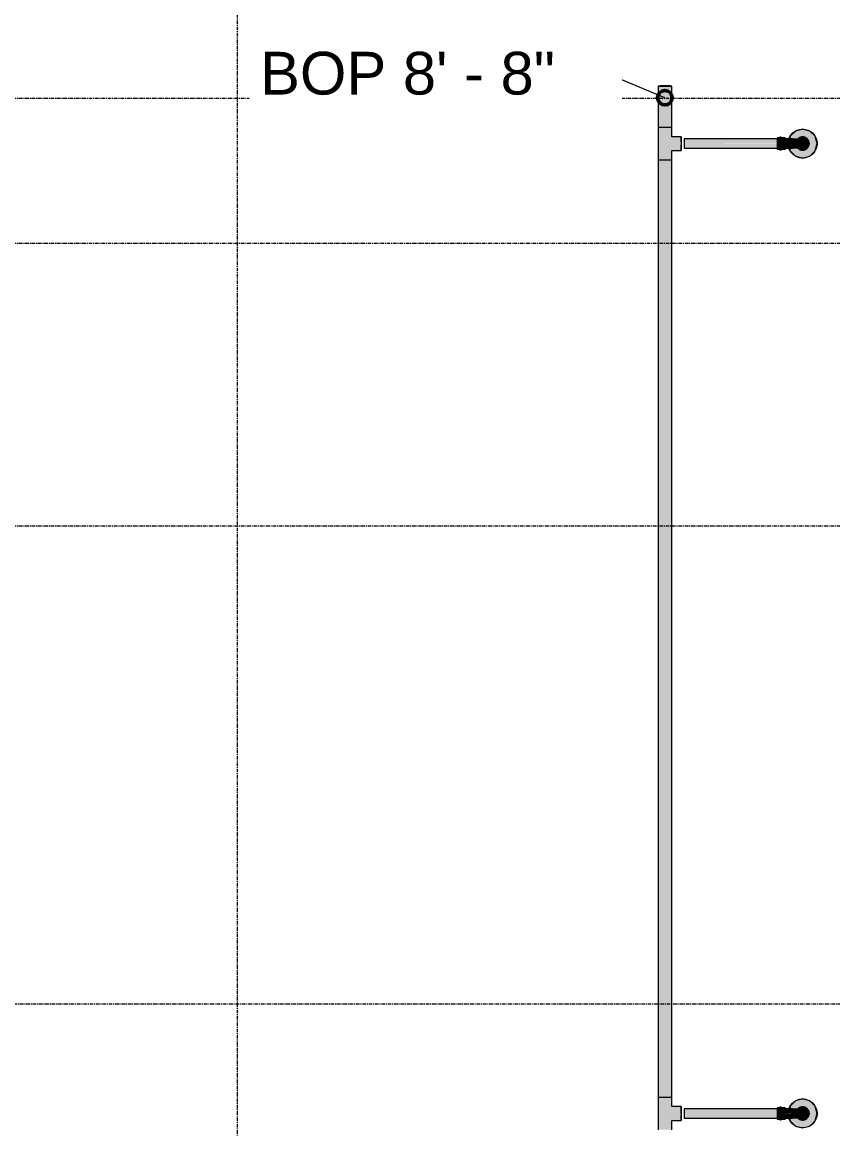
# Model space of a CAD drawing. Header units: inches. Extents: x -3679 to 241, y -496 to 1784.
# Drawn here: x -503.7 to -391.8, y 255.8 to 408.5 of the extents above; entities that cross this region are included whole.
import ezdxf

# ---------------------------------------------------------------- set-up
doc = ezdxf.new("R2010")
doc.units = ezdxf.units.IN
doc.header["$MEASUREMENT"] = 0
doc.linetypes.add('Grid Line', pattern=[0.875, 0.5, -0.125, 0.125, -0.125])
for name, color, linetype, lineweight in [('A-ANNO-NOTE', 250, 'Continuous', 9), ('G-ANNO-DIMS', 251, 'Continuous', 9), ('P-PIPE', 1, 'Continuous', 9), ('P-PIPE-CNTR', 1, 'Continuous', 9), ('S-GRID', 8, 'Continuous', 9)]:
    doc.layers.add(name, color=color, linetype=linetype, lineweight=lineweight)
doc.styles.add('Arial_1', font='arial.ttf', dxfattribs={"height": 5.901198})

# ---------------------------------------------------------------- blocks, each defined once
blk = doc.blocks.new('Victaulic-VicPress316-Elbow 90-45deg Style P568_P571 - Standard-1202406-LOWER PARKING')
at = {"layer": 'P-PIPE'}
for points in [[(-399.52, 257.92), (-399.18, 257.92), (-399.18, 258.68), (-399.52, 258.68), (-399.52, 258.05)], [(-399.18, 257.92), (-398.89, 257.92), (-398.89, 258.68), (-398.94, 258.78), (-399.04, 258.83), (-399.14, 258.77), (-399.18, 258.68), (-399.18, 258.05)], [(-398.89, 257.92), (-398.44, 257.92), (-398.44, 258.68), (-398.89, 258.67), (-398.89, 258.02)], [(-398.22, 257.92), (-398.22, 257.93), (-398.25, 258.09), (-398.24, 258.27), (-398.24, 258.35), (-398.22, 258.39), (-398.25, 258.51), (-398.25, 258.56), (-398.22, 258.58), (-398.3, 258.64), (-398.38, 258.67), (-398.44, 258.67), (-398.44, 257.92), (-398.32, 257.92)], [(-398.22, 257.92), (-397.39, 257.92), (-397.39, 258.57), (-398.24, 258.56), (-398.26, 258.55), (-398.24, 258.43), (-398.23, 258.38), (-398.24, 258.35), (-398.24, 258.15), (-398.25, 258.08), (-398.22, 257.93)], [(-397.39, 257.92), (-396.84, 257.93), (-396.84, 258.27), (-396.67, 258.54), (-396.64, 258.57), (-397.39, 258.56), (-397.39, 258.03)], [(-396.77, 257.92), (-396.54, 258.46), (-396, 258.68), (-395.46, 258.46), (-395.23, 257.92), (-395.23, 257.92), (-395.16, 257.92), (-395.15, 258.25), (-395.33, 258.54), (-395.54, 258.7), (-395.67, 258.77), (-395.84, 258.81), (-396.02, 258.83), (-396.18, 258.78), (-396.33, 258.77), (-396.54, 258.65), (-396.67, 258.54), (-396.85, 258.25), (-396.84, 257.92)], [(-396.77, 257.92), (-396.66, 257.92), (-396.66, 257.92), (-396.64, 258.09), (-396.59, 258.21), (-396.47, 258.38), (-396.33, 258.49), (-396.17, 258.55), (-396, 258.57), (-395.83, 258.55), (-395.67, 258.49), (-395.54, 258.38), (-395.43, 258.25), (-395.37, 258.09), (-395.34, 257.92), (-395.23, 257.92), (-395.46, 258.46), (-396, 258.68), (-396.54, 258.46), (-396.75, 257.95)], [(-399.52, 257.15), (-399.18, 257.16), (-399.18, 257.92), (-399.52, 257.92), (-399.52, 257.16)], [(-399.04, 257.01), (-398.94, 257.07), (-398.89, 257.15), (-398.89, 257.92), (-399.18, 257.92), (-399.18, 257.15), (-399.13, 257.05)], [(-398.89, 257.15), (-398.44, 257.16), (-398.44, 257.92), (-398.89, 257.92), (-398.89, 257.19)], [(-398.44, 257.15), (-398.36, 257.16), (-398.22, 257.26), (-398.25, 257.3), (-398.24, 257.39), (-398.23, 257.46), (-398.24, 257.49), (-398.24, 257.69), (-398.24, 257.8), (-398.22, 257.92), (-398.44, 257.92), (-398.44, 257.16)], [(-398.22, 257.26), (-397.39, 257.27), (-397.39, 257.92), (-398.22, 257.9), (-398.25, 257.74), (-398.24, 257.56), (-398.24, 257.49), (-398.22, 257.45), (-398.25, 257.34), (-398.24, 257.27), (-398.22, 257.26)], [(-397.39, 257.26), (-396.64, 257.27), (-396.7, 257.34), (-396.85, 257.59), (-396.9, 257.77), (-396.91, 257.92), (-397.39, 257.92), (-397.39, 257.27)], [(-395.98, 257.01), (-395.82, 257.06), (-395.67, 257.07), (-395.46, 257.19), (-395.33, 257.3), (-395.15, 257.59), (-395.1, 257.75), (-395.09, 257.92), (-395.23, 257.92), (-395.46, 257.38), (-396, 257.15), (-396.54, 257.38), (-396.77, 257.92), (-396.91, 257.92), (-396.9, 257.75), (-396.84, 257.57), (-396.67, 257.3), (-396.47, 257.14), (-396.33, 257.07), (-396.16, 257.02)]]:
    blk.add_hatch(color=256, dxfattribs=at).paths.add_polyline_path(points, flags=0)
h = blk.add_hatch(color=256, dxfattribs=at)
h.paths.add_polyline_path([(-396, 257.15), (-395.46, 257.38), (-395.34, 257.65), (-395.34, 257.92), (-395.37, 257.75), (-395.43, 257.59), (-395.54, 257.45), (-395.67, 257.35), (-395.83, 257.28), (-396, 257.26), (-396.17, 257.28), (-396.33, 257.35), (-396.47, 257.45), (-396.57, 257.59), (-396.64, 257.75), (-396.66, 257.92), (-396.77, 257.92), (-396.54, 257.38), (-396.16, 257.22)], flags=0)
h.paths.add_polyline_path([(-395.34, 257.65), (-395.23, 257.92), (-395.34, 257.92)], flags=0)
for p, q in [((-399.18, 258.68), (-399.52, 258.68)), ((-398.44, 258.68), (-398.89, 258.68)), ((-397.39, 258.57), (-398.29, 258.57)), ((-399.52, 257.15), (-399.18, 257.15)), ((-398.89, 257.15), (-398.44, 257.15)), ((-398.28, 257.26), (-397.39, 257.26)), ((-396, 257.26), (-396, 257.26)), ((-395.97, 257.26), (-395.99, 257.26))]:
    blk.add_line(p, q, dxfattribs=at)
at = {"layer": 'P-PIPE', "flags": 128}
for points in [[(-399.18, 258.68), (-399.18, 258.69), (-399.18, 258.7), (-399.18, 258.7), (-399.18, 258.71), (-399.18, 258.71), (-399.18, 258.72), (-399.18, 258.72), (-399.17, 258.73), (-399.17, 258.74), (-399.17, 258.74), (-399.17, 258.75), (-399.17, 258.75), (-399.16, 258.76), (-399.16, 258.76), (-399.16, 258.77), (-399.15, 258.77), (-399.15, 258.78), (-399.15, 258.78), (-399.14, 258.78), (-399.14, 258.79), (-399.13, 258.79), (-399.13, 258.8), (-399.12, 258.8), (-399.12, 258.8), (-399.11, 258.81), (-399.11, 258.81), (-399.1, 258.81), (-399.1, 258.81), (-399.09, 258.82), (-399.09, 258.82), (-399.08, 258.82), (-399.08, 258.82), (-399.07, 258.82), (-399.07, 258.83), (-399.06, 258.83), (-399.06, 258.83), (-399.05, 258.83), (-399.04, 258.83), (-399.04, 258.83), (-399.03, 258.83), (-399.03, 258.83), (-399.02, 258.83), (-399.01, 258.83), (-399.01, 258.83), (-399, 258.83), (-399, 258.82), (-398.99, 258.82), (-398.99, 258.82), (-398.98, 258.82), (-398.98, 258.82), (-398.97, 258.81), (-398.97, 258.81), (-398.96, 258.81), (-398.96, 258.8), (-398.95, 258.8), (-398.95, 258.8), (-398.94, 258.79), (-398.94, 258.79), (-398.93, 258.79), (-398.93, 258.78), (-398.93, 258.78), (-398.92, 258.77), (-398.92, 258.77), (-398.91, 258.76), (-398.91, 258.76), (-398.91, 258.75), (-398.91, 258.75), (-398.9, 258.74), (-398.9, 258.74), (-398.9, 258.73), (-398.9, 258.73), (-398.9, 258.72), (-398.89, 258.72), (-398.89, 258.71), (-398.89, 258.7), (-398.89, 258.7), (-398.89, 258.69), (-398.89, 258.69), (-398.89, 258.68)], [(-399.18, 258.64), (-399.18, 258.65), (-399.18, 258.66), (-399.18, 258.67), (-399.18, 258.67), (-399.18, 258.68), (-399.18, 258.68), (-399.18, 258.68), (-399.18, 258.68), (-399.18, 258.68)], [(-399.18, 258.68), (-399.18, 258.68), (-399.18, 258.68), (-399.18, 258.68), (-399.18, 258.67), (-399.18, 258.67), (-399.18, 258.66), (-399.18, 258.65), (-399.18, 258.64), (-399.18, 258.63), (-399.18, 258.62), (-399.18, 258.61), (-399.18, 258.6), (-399.18, 258.58), (-399.18, 258.57), (-399.18, 258.55), (-399.18, 258.53), (-399.18, 258.51), (-399.18, 258.49), (-399.18, 258.47), (-399.18, 258.45), (-399.18, 258.43), (-399.18, 258.41), (-399.18, 258.38), (-399.18, 258.36), (-399.18, 258.33), (-399.18, 258.31), (-399.18, 258.28), (-399.18, 258.25), (-399.18, 258.22), (-399.18, 258.2), (-399.18, 258.17), (-399.18, 258.14), (-399.18, 258.11), (-399.18, 258.08), (-399.18, 258.05), (-399.18, 258.02), (-399.18, 257.99), (-399.18, 257.96), (-399.18, 257.93), (-399.18, 257.92)], [(-398.89, 257.92), (-398.89, 257.95), (-398.89, 257.98), (-398.89, 258.01), (-398.89, 258.04), (-398.89, 258.07), (-398.89, 258.1), (-398.89, 258.13), (-398.89, 258.16), (-398.89, 258.19), (-398.89, 258.22), (-398.89, 258.24), (-398.89, 258.27), (-398.89, 258.3), (-398.89, 258.32), (-398.89, 258.35), (-398.89, 258.38), (-398.89, 258.4), (-398.89, 258.42), (-398.89, 258.45), (-398.89, 258.47), (-398.89, 258.49), (-398.89, 258.51), (-398.89, 258.53), (-398.89, 258.55), (-398.89, 258.56), (-398.89, 258.58), (-398.89, 258.59), (-398.89, 258.61), (-398.89, 258.62), (-398.89, 258.63), (-398.89, 258.64), (-398.89, 258.65), (-398.89, 258.66), (-398.89, 258.67), (-398.89, 258.67), (-398.89, 258.68), (-398.89, 258.68), (-398.89, 258.68), (-398.89, 258.68), (-398.89, 258.68)], [(-398.89, 258.68), (-398.89, 258.68), (-398.89, 258.68), (-398.89, 258.68), (-398.89, 258.67), (-398.89, 258.67), (-398.89, 258.66), (-398.89, 258.65), (-398.89, 258.64)], [(-398.44, 258.68), (-398.43, 258.68), (-398.42, 258.68), (-398.41, 258.68), (-398.4, 258.68), (-398.39, 258.68), (-398.37, 258.68), (-398.36, 258.67), (-398.35, 258.67), (-398.34, 258.67), (-398.33, 258.66), (-398.32, 258.66), (-398.31, 258.65), (-398.3, 258.65), (-398.29, 258.64), (-398.29, 258.64), (-398.28, 258.63), (-398.27, 258.62), (-398.26, 258.62), (-398.25, 258.61), (-398.24, 258.6), (-398.24, 258.59), (-398.23, 258.58), (-398.22, 258.58), (-398.22, 258.57)], [(-397.39, 258.57), (-397.34, 258.57), (-397.28, 258.57), (-397.23, 258.57), (-397.17, 258.57), (-397.12, 258.57), (-397.06, 258.57), (-397.01, 258.57), (-396.95, 258.57), (-396.9, 258.57), (-396.85, 258.57), (-396.8, 258.57), (-396.75, 258.57), (-396.7, 258.57), (-396.65, 258.57), (-396.63, 258.57)], [(-395.09, 257.92), (-395.09, 257.95), (-395.09, 257.99), (-395.09, 258.03), (-395.1, 258.06), (-395.11, 258.1), (-395.11, 258.13), (-395.12, 258.17), (-395.13, 258.2), (-395.15, 258.24), (-395.16, 258.27), (-395.18, 258.31), (-395.19, 258.34), (-395.21, 258.37), (-395.23, 258.4), (-395.25, 258.43), (-395.27, 258.46), (-395.29, 258.49), (-395.31, 258.52), (-395.34, 258.55), (-395.36, 258.57), (-395.39, 258.6), (-395.42, 258.62), (-395.45, 258.64), (-395.48, 258.66), (-395.51, 258.68), (-395.54, 258.7), (-395.57, 258.72), (-395.6, 258.74), (-395.64, 258.75), (-395.67, 258.77), (-395.7, 258.78), (-395.74, 258.79), (-395.77, 258.8), (-395.81, 258.81), (-395.85, 258.82), (-395.88, 258.82), (-395.92, 258.83), (-395.95, 258.83), (-395.99, 258.83), (-396.03, 258.83), (-396.06, 258.83), (-396.1, 258.82), (-396.14, 258.82), (-396.17, 258.81), (-396.21, 258.81), (-396.24, 258.8), (-396.28, 258.79), (-396.31, 258.77), (-396.35, 258.76), (-396.38, 258.75), (-396.41, 258.73), (-396.44, 258.71), (-396.48, 258.7), (-396.51, 258.68), (-396.54, 258.65), (-396.57, 258.63), (-396.59, 258.61), (-396.62, 258.59), (-396.65, 258.56), (-396.67, 258.53), (-396.7, 258.51), (-396.72, 258.48), (-396.74, 258.45), (-396.76, 258.42), (-396.78, 258.39), (-396.8, 258.36), (-396.82, 258.32), (-396.83, 258.29), (-396.85, 258.26), (-396.86, 258.22), (-396.87, 258.19), (-396.88, 258.15), (-396.89, 258.12), (-396.9, 258.08), (-396.9, 258.05), (-396.91, 258.01), (-396.91, 257.97), (-396.91, 257.94), (-396.91, 257.92)], [(-396, 258.57), (-396, 258.57), (-396, 258.57)], [(-399.18, 257.92), (-399.18, 257.89), (-399.18, 257.86), (-399.18, 257.83), (-399.18, 257.8), (-399.18, 257.77), (-399.18, 257.74), (-399.18, 257.71), (-399.18, 257.68), (-399.18, 257.65), (-399.18, 257.62), (-399.18, 257.59), (-399.18, 257.56), (-399.18, 257.54), (-399.18, 257.51), (-399.18, 257.48), (-399.18, 257.46), (-399.18, 257.44), (-399.18, 257.41), (-399.18, 257.39), (-399.18, 257.37), (-399.18, 257.35), (-399.18, 257.33), (-399.18, 257.31), (-399.18, 257.29), (-399.18, 257.27), (-399.18, 257.26), (-399.18, 257.24), (-399.18, 257.23), (-399.18, 257.21), (-399.18, 257.2), (-399.18, 257.19), (-399.18, 257.18), (-399.18, 257.17), (-399.18, 257.17), (-399.18, 257.16), (-399.18, 257.16), (-399.18, 257.15), (-399.18, 257.15), (-399.18, 257.15), (-399.18, 257.15)], [(-399.18, 257.15), (-399.18, 257.15), (-399.18, 257.15), (-399.18, 257.16), (-399.18, 257.16), (-399.18, 257.17), (-399.18, 257.17), (-399.18, 257.18), (-399.18, 257.19)], [(-398.89, 257.15), (-398.89, 257.14), (-398.89, 257.14), (-398.89, 257.13), (-398.89, 257.13), (-398.89, 257.12), (-398.89, 257.12), (-398.9, 257.11), (-398.9, 257.11), (-398.9, 257.1), (-398.9, 257.09), (-398.9, 257.09), (-398.91, 257.08), (-398.91, 257.08), (-398.91, 257.07), (-398.92, 257.07), (-398.92, 257.06), (-398.92, 257.06), (-398.93, 257.05), (-398.93, 257.05), (-398.93, 257.05), (-398.94, 257.04), (-398.94, 257.04), (-398.95, 257.04), (-398.95, 257.03), (-398.96, 257.03), (-398.96, 257.03), (-398.97, 257.02), (-398.97, 257.02), (-398.98, 257.02), (-398.98, 257.02), (-398.99, 257.01), (-398.99, 257.01), (-399, 257.01), (-399.01, 257.01), (-399.01, 257.01), (-399.02, 257.01), (-399.02, 257.01), (-399.03, 257.01), (-399.03, 257.01), (-399.04, 257.01), (-399.05, 257.01), (-399.05, 257.01), (-399.06, 257.01), (-399.06, 257.01), (-399.07, 257.01), (-399.07, 257.01), (-399.08, 257.01), (-399.09, 257.01), (-399.09, 257.02), (-399.1, 257.02), (-399.1, 257.02), (-399.11, 257.02), (-399.11, 257.03), (-399.12, 257.03), (-399.12, 257.03), (-399.13, 257.04), (-399.13, 257.04), (-399.14, 257.04), (-399.14, 257.05), (-399.14, 257.05), (-399.15, 257.06), (-399.15, 257.06), (-399.15, 257.07), (-399.16, 257.07), (-399.16, 257.08), (-399.16, 257.08), (-399.17, 257.09), (-399.17, 257.09), (-399.17, 257.1), (-399.17, 257.1), (-399.18, 257.11), (-399.18, 257.11), (-399.18, 257.12), (-399.18, 257.12), (-399.18, 257.13), (-399.18, 257.14), (-399.18, 257.14), (-399.18, 257.15), (-399.18, 257.15)], [(-398.89, 257.15), (-398.89, 257.15), (-398.89, 257.15), (-398.89, 257.16), (-398.89, 257.16), (-398.89, 257.17), (-398.89, 257.17), (-398.89, 257.18), (-398.89, 257.19), (-398.89, 257.2), (-398.89, 257.21), (-398.89, 257.22), (-398.89, 257.24), (-398.89, 257.25), (-398.89, 257.27), (-398.89, 257.28), (-398.89, 257.3), (-398.89, 257.32), (-398.89, 257.34), (-398.89, 257.36), (-398.89, 257.38), (-398.89, 257.41), (-398.89, 257.43), (-398.89, 257.45), (-398.89, 257.48), (-398.89, 257.5), (-398.89, 257.53), (-398.89, 257.56), (-398.89, 257.58), (-398.89, 257.61), (-398.89, 257.64), (-398.89, 257.67), (-398.89, 257.7), (-398.89, 257.73), (-398.89, 257.76), (-398.89, 257.79), (-398.89, 257.82), (-398.89, 257.85), (-398.89, 257.88), (-398.89, 257.91), (-398.89, 257.92)], [(-398.89, 257.19), (-398.89, 257.18), (-398.89, 257.17), (-398.89, 257.17), (-398.89, 257.16), (-398.89, 257.16), (-398.89, 257.15), (-398.89, 257.15), (-398.89, 257.15), (-398.89, 257.15)], [(-398.22, 257.26), (-398.23, 257.25), (-398.23, 257.24), (-398.24, 257.23), (-398.25, 257.23), (-398.26, 257.22), (-398.27, 257.21), (-398.27, 257.21), (-398.28, 257.2), (-398.29, 257.19), (-398.3, 257.19), (-398.31, 257.18), (-398.32, 257.18), (-398.33, 257.17), (-398.34, 257.17), (-398.35, 257.17), (-398.36, 257.16), (-398.37, 257.16), (-398.38, 257.16), (-398.39, 257.15), (-398.4, 257.15), (-398.42, 257.15), (-398.43, 257.15), (-398.44, 257.15), (-398.44, 257.15)], [(-396.63, 257.26), (-396.64, 257.26), (-396.69, 257.26), (-396.74, 257.26), (-396.79, 257.26), (-396.84, 257.26), (-396.89, 257.26), (-396.94, 257.26), (-396.99, 257.26), (-397.05, 257.26), (-397.1, 257.26), (-397.16, 257.26), (-397.21, 257.26), (-397.27, 257.26), (-397.32, 257.26), (-397.38, 257.26), (-397.39, 257.26)], [(-396.91, 257.92), (-396.91, 257.88), (-396.91, 257.84), (-396.91, 257.81), (-396.9, 257.77), (-396.89, 257.74), (-396.89, 257.7), (-396.88, 257.67), (-396.87, 257.63), (-396.85, 257.6), (-396.84, 257.56), (-396.83, 257.53), (-396.81, 257.5), (-396.79, 257.46), (-396.77, 257.43), (-396.75, 257.4), (-396.73, 257.37), (-396.71, 257.34), (-396.69, 257.32), (-396.66, 257.29), (-396.64, 257.26), (-396.61, 257.24), (-396.58, 257.21), (-396.55, 257.19), (-396.52, 257.17), (-396.49, 257.15), (-396.46, 257.13), (-396.43, 257.11), (-396.4, 257.1), (-396.36, 257.08), (-396.33, 257.07), (-396.3, 257.05), (-396.26, 257.04), (-396.23, 257.03), (-396.19, 257.03), (-396.16, 257.02), (-396.12, 257.01), (-396.08, 257.01), (-396.05, 257.01), (-396.01, 257.01), (-395.97, 257.01), (-395.94, 257.01), (-395.9, 257.01), (-395.86, 257.02), (-395.83, 257.02), (-395.79, 257.03), (-395.76, 257.04), (-395.72, 257.05), (-395.69, 257.06), (-395.65, 257.07), (-395.62, 257.09), (-395.59, 257.1), (-395.56, 257.12), (-395.52, 257.14), (-395.49, 257.16), (-395.46, 257.18), (-395.43, 257.2), (-395.41, 257.23), (-395.38, 257.25), (-395.35, 257.27), (-395.33, 257.3), (-395.3, 257.33), (-395.28, 257.36), (-395.26, 257.39), (-395.24, 257.42), (-395.22, 257.45), (-395.2, 257.48), (-395.18, 257.51), (-395.17, 257.54), (-395.15, 257.58), (-395.14, 257.61), (-395.13, 257.65), (-395.12, 257.68), (-395.11, 257.72), (-395.1, 257.75), (-395.1, 257.79), (-395.09, 257.82), (-395.09, 257.86), (-395.09, 257.9), (-395.09, 257.92)]]:
    blk.add_lwpolyline(points, dxfattribs=at)
at = {"layer": 'P-PIPE'}
for radius, start, end in [(0.766, 0.0001, 180.0001), (0.767, 0.0001, 45.0001), (0.767, 180.0001, 0.0001), (0.766, 180.0001, 225.0001)]:
    blk.add_arc((-396, 257.92), radius, start, end, dxfattribs=at)
for centre, start_param, end_param in [((-399.52, 257.92), 6.283179, 7.853966), ((-399.18, 257.92), 0.000002, 1.57078), ((-398.89, 257.92), 0.000002, 1.57078), ((-399.52, 257.92), 1.57078, 3.141579), ((-399.18, 257.92), 1.57078, 3.141579), ((-398.89, 257.92), 1.57078, 3.141579)]:
    blk.add_ellipse(centre, major_axis=(0, 0.766), ratio=0.000003, start_param=start_param, end_param=end_param, dxfattribs=at)
blk = doc.blocks.new('Victaulic-VicPress316-Elbow 90-45deg Style P568_P571 - Standard-1202475-LOWER PARKING')
at = {"layer": 'P-PIPE'}
for points in [[(-399.52, 391.74), (-399.18, 391.74), (-399.18, 392.51), (-399.52, 392.51), (-399.52, 391.88)], [(-399.18, 391.74), (-398.89, 391.74), (-398.89, 392.51), (-398.94, 392.6), (-399.04, 392.65), (-399.14, 392.59), (-399.18, 392.51), (-399.18, 391.88)], [(-398.89, 391.74), (-398.44, 391.74), (-398.44, 392.51), (-398.89, 392.5), (-398.89, 391.84)], [(-398.22, 391.74), (-398.22, 391.76), (-398.25, 391.92), (-398.24, 392.1), (-398.24, 392.17), (-398.22, 392.21), (-398.25, 392.33), (-398.24, 392.39), (-398.22, 392.4), (-398.3, 392.46), (-398.38, 392.5), (-398.44, 392.5), (-398.44, 391.74), (-398.32, 391.74)], [(-396.77, 391.74), (-396.54, 392.28), (-396, 392.51), (-395.46, 392.28), (-395.23, 391.74), (-395.16, 391.74), (-395.15, 392.07), (-395.33, 392.36), (-395.54, 392.52), (-395.67, 392.59), (-395.84, 392.64), (-396.02, 392.65), (-396.18, 392.6), (-396.33, 392.59), (-396.54, 392.47), (-396.67, 392.36), (-396.85, 392.07), (-396.84, 391.74)], [(-396.77, 391.74), (-396.66, 391.74), (-396.64, 391.91), (-396.59, 392.04), (-396.46, 392.21), (-396.33, 392.31), (-396.17, 392.38), (-396, 392.4), (-395.83, 392.38), (-395.67, 392.31), (-395.54, 392.21), (-395.43, 392.07), (-395.36, 391.91), (-395.34, 391.74), (-395.23, 391.74), (-395.46, 392.28), (-396, 392.51), (-396.54, 392.28), (-396.75, 391.77)], [(-399.52, 390.98), (-399.18, 390.99), (-399.18, 391.74), (-399.52, 391.74), (-399.52, 390.99)], [(-399.04, 390.83), (-398.94, 390.89), (-398.89, 390.98), (-398.89, 391.74), (-399.18, 391.74), (-399.18, 390.98), (-399.13, 390.88)], [(-398.89, 390.98), (-398.44, 390.99), (-398.44, 391.74), (-398.89, 391.74), (-398.89, 391.02)], [(-398.44, 390.98), (-398.36, 390.99), (-398.22, 391.09), (-398.25, 391.12), (-398.24, 391.22), (-398.23, 391.28), (-398.24, 391.32), (-398.24, 391.52), (-398.24, 391.63), (-398.22, 391.74), (-398.44, 391.74), (-398.44, 390.99)], [(-398.22, 391.74), (-397.39, 391.74), (-397.39, 392.4), (-398.24, 392.39), (-398.26, 392.38), (-398.24, 392.26), (-398.23, 392.2), (-398.24, 392.17), (-398.24, 391.98), (-398.25, 391.9), (-398.22, 391.76)], [(-398.22, 391.09), (-397.39, 391.1), (-397.39, 391.74), (-398.22, 391.73), (-398.25, 391.57), (-398.24, 391.39), (-398.24, 391.31), (-398.22, 391.27), (-398.25, 391.17), (-398.24, 391.1), (-398.22, 391.09)], [(-397.39, 391.74), (-396.84, 391.75), (-396.84, 392.09), (-396.67, 392.36), (-396.64, 392.4), (-397.39, 392.39), (-397.39, 391.86)], [(-397.39, 391.09), (-396.64, 391.09), (-396.7, 391.17), (-396.85, 391.41), (-396.9, 391.6), (-396.91, 391.74), (-397.39, 391.74), (-397.39, 391.1)], [(-395.98, 390.83), (-395.82, 390.88), (-395.67, 390.89), (-395.46, 391.01), (-395.33, 391.12), (-395.15, 391.41), (-395.1, 391.58), (-395.09, 391.74), (-395.23, 391.74), (-395.46, 391.2), (-396, 390.98), (-396.54, 391.2), (-396.77, 391.74), (-396.91, 391.74), (-396.9, 391.58), (-396.84, 391.39), (-396.67, 391.12), (-396.46, 390.96), (-396.33, 390.89), (-396.16, 390.85)]]:
    blk.add_hatch(color=256, dxfattribs=at).paths.add_polyline_path(points, flags=0)
h = blk.add_hatch(color=256, dxfattribs=at)
h.paths.add_polyline_path([(-396, 390.98), (-395.46, 391.2), (-395.34, 391.48), (-395.34, 391.74), (-395.36, 391.57), (-395.43, 391.41), (-395.54, 391.28), (-395.67, 391.17), (-395.83, 391.11), (-396, 391.09), (-396, 391.09), (-396, 391.09), (-396.17, 391.11), (-396.33, 391.17), (-396.46, 391.28), (-396.57, 391.41), (-396.64, 391.57), (-396.66, 391.74), (-396.77, 391.74), (-396.54, 391.2), (-396.16, 391.04)], flags=0)
h.paths.add_polyline_path([(-395.34, 391.48), (-395.23, 391.74), (-395.34, 391.74)], flags=0)
for p, q in [((-399.18, 392.51), (-399.52, 392.51)), ((-398.44, 392.51), (-398.89, 392.51)), ((-399.52, 390.98), (-399.18, 390.98)), ((-398.89, 390.98), (-398.44, 390.98)), ((-397.39, 392.4), (-398.29, 392.4)), ((-398.28, 391.09), (-397.39, 391.09)), ((-396, 391.09), (-396, 391.09)), ((-395.97, 391.09), (-395.99, 391.09))]:
    blk.add_line(p, q, dxfattribs=at)
at = {"layer": 'P-PIPE', "flags": 128}
for points in [[(-399.18, 392.51), (-399.18, 392.52), (-399.18, 392.52), (-399.18, 392.53), (-399.18, 392.53), (-399.18, 392.54), (-399.18, 392.54), (-399.18, 392.55), (-399.17, 392.55), (-399.17, 392.56), (-399.17, 392.57), (-399.17, 392.57), (-399.17, 392.58), (-399.16, 392.58), (-399.16, 392.59), (-399.16, 392.59), (-399.15, 392.6), (-399.15, 392.6), (-399.15, 392.61), (-399.14, 392.61), (-399.14, 392.61), (-399.13, 392.62), (-399.13, 392.62), (-399.12, 392.62), (-399.12, 392.63), (-399.11, 392.63), (-399.11, 392.63), (-399.1, 392.64), (-399.1, 392.64), (-399.09, 392.64), (-399.09, 392.64), (-399.08, 392.65), (-399.08, 392.65), (-399.07, 392.65), (-399.07, 392.65), (-399.06, 392.65), (-399.05, 392.65), (-399.05, 392.65), (-399.04, 392.65), (-399.04, 392.65), (-399.03, 392.65), (-399.03, 392.65), (-399.02, 392.65), (-399.01, 392.65), (-399.01, 392.65), (-399, 392.65), (-399, 392.65), (-398.99, 392.65), (-398.99, 392.65), (-398.98, 392.64), (-398.98, 392.64), (-398.97, 392.64), (-398.97, 392.64), (-398.96, 392.63), (-398.96, 392.63), (-398.95, 392.63), (-398.95, 392.62), (-398.94, 392.62), (-398.94, 392.62), (-398.93, 392.61), (-398.93, 392.61), (-398.92, 392.6), (-398.92, 392.6), (-398.92, 392.59), (-398.91, 392.59), (-398.91, 392.58), (-398.91, 392.58), (-398.91, 392.57), (-398.9, 392.57), (-398.9, 392.56), (-398.9, 392.56), (-398.9, 392.55), (-398.9, 392.55), (-398.89, 392.54), (-398.89, 392.54), (-398.89, 392.53), (-398.89, 392.52), (-398.89, 392.52), (-398.89, 392.51), (-398.89, 392.51)], [(-399.18, 392.47), (-399.18, 392.48), (-399.18, 392.49), (-399.18, 392.49), (-399.18, 392.5), (-399.18, 392.5), (-399.18, 392.51), (-399.18, 392.51), (-399.18, 392.51), (-399.18, 392.51)], [(-399.18, 392.51), (-399.18, 392.51), (-399.18, 392.51), (-399.18, 392.5), (-399.18, 392.5), (-399.18, 392.49), (-399.18, 392.49), (-399.18, 392.48), (-399.18, 392.47), (-399.18, 392.46), (-399.18, 392.45), (-399.18, 392.44), (-399.18, 392.42), (-399.18, 392.41), (-399.18, 392.39), (-399.18, 392.38), (-399.18, 392.36), (-399.18, 392.34), (-399.18, 392.32), (-399.18, 392.3), (-399.18, 392.28), (-399.18, 392.25), (-399.18, 392.23), (-399.18, 392.21), (-399.18, 392.18), (-399.18, 392.16), (-399.18, 392.13), (-399.18, 392.1), (-399.18, 392.08), (-399.18, 392.05), (-399.18, 392.02), (-399.18, 391.99), (-399.18, 391.96), (-399.18, 391.93), (-399.18, 391.9), (-399.18, 391.87), (-399.18, 391.84), (-399.18, 391.81), (-399.18, 391.78), (-399.18, 391.75), (-399.18, 391.74)], [(-398.89, 391.74), (-398.89, 391.77), (-398.89, 391.8), (-398.89, 391.83), (-398.89, 391.86), (-398.89, 391.9), (-398.89, 391.92), (-398.89, 391.95), (-398.89, 391.98), (-398.89, 392.01), (-398.89, 392.04), (-398.89, 392.07), (-398.89, 392.1), (-398.89, 392.12), (-398.89, 392.15), (-398.89, 392.18), (-398.89, 392.2), (-398.89, 392.22), (-398.89, 392.25), (-398.89, 392.27), (-398.89, 392.29), (-398.89, 392.31), (-398.89, 392.33), (-398.89, 392.35), (-398.89, 392.37), (-398.89, 392.39), (-398.89, 392.4), (-398.89, 392.42), (-398.89, 392.43), (-398.89, 392.45), (-398.89, 392.46), (-398.89, 392.47), (-398.89, 392.48), (-398.89, 392.49), (-398.89, 392.49), (-398.89, 392.5), (-398.89, 392.5), (-398.89, 392.51), (-398.89, 392.51), (-398.89, 392.51), (-398.89, 392.51)], [(-398.89, 392.51), (-398.89, 392.51), (-398.89, 392.51), (-398.89, 392.5), (-398.89, 392.5), (-398.89, 392.49), (-398.89, 392.49), (-398.89, 392.48), (-398.89, 392.47)], [(-398.44, 392.51), (-398.43, 392.51), (-398.42, 392.51), (-398.41, 392.51), (-398.4, 392.51), (-398.38, 392.5), (-398.37, 392.5), (-398.36, 392.5), (-398.35, 392.5), (-398.34, 392.49), (-398.33, 392.49), (-398.32, 392.48), (-398.31, 392.48), (-398.3, 392.47), (-398.29, 392.47), (-398.29, 392.46), (-398.28, 392.46), (-398.27, 392.45), (-398.26, 392.44), (-398.25, 392.43), (-398.24, 392.43), (-398.24, 392.42), (-398.23, 392.41), (-398.22, 392.4), (-398.22, 392.4)], [(-395.09, 391.74), (-395.09, 391.78), (-395.09, 391.82), (-395.09, 391.85), (-395.1, 391.89), (-395.11, 391.92), (-395.11, 391.96), (-395.12, 391.99), (-395.13, 392.03), (-395.15, 392.06), (-395.16, 392.1), (-395.17, 392.13), (-395.19, 392.16), (-395.21, 392.2), (-395.23, 392.23), (-395.25, 392.26), (-395.27, 392.29), (-395.29, 392.32), (-395.31, 392.34), (-395.34, 392.37), (-395.36, 392.4), (-395.39, 392.42), (-395.42, 392.45), (-395.45, 392.47), (-395.48, 392.49), (-395.51, 392.51), (-395.54, 392.53), (-395.57, 392.55), (-395.6, 392.56), (-395.64, 392.58), (-395.67, 392.59), (-395.7, 392.61), (-395.74, 392.62), (-395.77, 392.63), (-395.81, 392.63), (-395.84, 392.64), (-395.88, 392.65), (-395.92, 392.65), (-395.95, 392.65), (-395.99, 392.65), (-396.03, 392.65), (-396.06, 392.65), (-396.1, 392.65), (-396.14, 392.64), (-396.17, 392.64), (-396.21, 392.63), (-396.24, 392.62), (-396.28, 392.61), (-396.31, 392.6), (-396.35, 392.59), (-396.38, 392.57), (-396.41, 392.56), (-396.44, 392.54), (-396.48, 392.52), (-396.51, 392.5), (-396.54, 392.48), (-396.57, 392.46), (-396.59, 392.43), (-396.62, 392.41), (-396.65, 392.39), (-396.67, 392.36), (-396.7, 392.33), (-396.72, 392.3), (-396.74, 392.27), (-396.76, 392.24), (-396.78, 392.21), (-396.8, 392.18), (-396.82, 392.15), (-396.83, 392.12), (-396.85, 392.08), (-396.86, 392.05), (-396.87, 392.01), (-396.88, 391.98), (-396.89, 391.94), (-396.9, 391.91), (-396.9, 391.87), (-396.91, 391.84), (-396.91, 391.8), (-396.91, 391.76), (-396.91, 391.74)], [(-399.18, 391.74), (-399.18, 391.71), (-399.18, 391.68), (-399.18, 391.65), (-399.18, 391.62), (-399.18, 391.59), (-399.18, 391.56), (-399.18, 391.53), (-399.18, 391.5), (-399.18, 391.47), (-399.18, 391.44), (-399.18, 391.42), (-399.18, 391.39), (-399.18, 391.36), (-399.18, 391.34), (-399.18, 391.31), (-399.18, 391.28), (-399.18, 391.26), (-399.18, 391.24), (-399.18, 391.21), (-399.18, 391.19), (-399.18, 391.17), (-399.18, 391.15), (-399.18, 391.13), (-399.18, 391.11), (-399.18, 391.1), (-399.18, 391.08), (-399.18, 391.07), (-399.18, 391.05), (-399.18, 391.04), (-399.18, 391.03), (-399.18, 391.02), (-399.18, 391.01), (-399.18, 391), (-399.18, 390.99), (-399.18, 390.99), (-399.18, 390.98), (-399.18, 390.98), (-399.18, 390.98), (-399.18, 390.98), (-399.18, 390.98)], [(-399.18, 390.98), (-399.18, 390.98), (-399.18, 390.98), (-399.18, 390.98), (-399.18, 390.99), (-399.18, 390.99), (-399.18, 391), (-399.18, 391.01), (-399.18, 391.02)], [(-398.89, 390.98), (-398.89, 390.97), (-398.89, 390.96), (-398.89, 390.96), (-398.89, 390.95), (-398.89, 390.95), (-398.89, 390.94), (-398.9, 390.94), (-398.9, 390.93), (-398.9, 390.92), (-398.9, 390.92), (-398.9, 390.91), (-398.91, 390.91), (-398.91, 390.9), (-398.91, 390.9), (-398.92, 390.89), (-398.92, 390.89), (-398.92, 390.88), (-398.93, 390.88), (-398.93, 390.88), (-398.93, 390.87), (-398.94, 390.87), (-398.94, 390.86), (-398.95, 390.86), (-398.95, 390.86), (-398.96, 390.85), (-398.96, 390.85), (-398.97, 390.85), (-398.97, 390.85), (-398.98, 390.84), (-398.98, 390.84), (-398.99, 390.84), (-398.99, 390.84), (-399, 390.84), (-399.01, 390.83), (-399.01, 390.83), (-399.02, 390.83), (-399.02, 390.83), (-399.03, 390.83), (-399.03, 390.83), (-399.04, 390.83), (-399.05, 390.83), (-399.05, 390.83), (-399.06, 390.83), (-399.06, 390.83), (-399.07, 390.83), (-399.07, 390.84), (-399.08, 390.84), (-399.09, 390.84), (-399.09, 390.84), (-399.1, 390.84), (-399.1, 390.85), (-399.11, 390.85), (-399.11, 390.85), (-399.12, 390.86), (-399.12, 390.86), (-399.13, 390.86), (-399.13, 390.87), (-399.14, 390.87), (-399.14, 390.87), (-399.14, 390.88), (-399.15, 390.88), (-399.15, 390.89), (-399.15, 390.89), (-399.16, 390.9), (-399.16, 390.9), (-399.16, 390.91), (-399.17, 390.91), (-399.17, 390.92), (-399.17, 390.92), (-399.17, 390.93), (-399.17, 390.93), (-399.18, 390.94), (-399.18, 390.94), (-399.18, 390.95), (-399.18, 390.96), (-399.18, 390.96), (-399.18, 390.97), (-399.18, 390.97), (-399.18, 390.98)], [(-398.89, 390.98), (-398.89, 390.98), (-398.89, 390.98), (-398.89, 390.98), (-398.89, 390.99), (-398.89, 390.99), (-398.89, 391), (-398.89, 391.01), (-398.89, 391.02), (-398.89, 391.03), (-398.89, 391.04), (-398.89, 391.05), (-398.89, 391.06), (-398.89, 391.08), (-398.89, 391.09), (-398.89, 391.11), (-398.89, 391.13), (-398.89, 391.15), (-398.89, 391.17), (-398.89, 391.19), (-398.89, 391.21), (-398.89, 391.23), (-398.89, 391.25), (-398.89, 391.28), (-398.89, 391.3), (-398.89, 391.33), (-398.89, 391.35), (-398.89, 391.38), (-398.89, 391.41), (-398.89, 391.44), (-398.89, 391.46), (-398.89, 391.49), (-398.89, 391.52), (-398.89, 391.55), (-398.89, 391.58), (-398.89, 391.61), (-398.89, 391.64), (-398.89, 391.67), (-398.89, 391.7), (-398.89, 391.73), (-398.89, 391.74)], [(-398.89, 391.02), (-398.89, 391.01), (-398.89, 391), (-398.89, 390.99), (-398.89, 390.99), (-398.89, 390.98), (-398.89, 390.98), (-398.89, 390.98), (-398.89, 390.98), (-398.89, 390.98)], [(-398.22, 391.09), (-398.23, 391.08), (-398.23, 391.07), (-398.24, 391.06), (-398.25, 391.05), (-398.26, 391.05), (-398.27, 391.04), (-398.27, 391.03), (-398.28, 391.02), (-398.29, 391.02), (-398.3, 391.01), (-398.31, 391.01), (-398.32, 391), (-398.33, 391), (-398.34, 390.99), (-398.35, 390.99), (-398.36, 390.99), (-398.37, 390.98), (-398.38, 390.98), (-398.39, 390.98), (-398.4, 390.98), (-398.42, 390.98), (-398.43, 390.98), (-398.44, 390.98), (-398.44, 390.98)], [(-397.39, 392.4), (-397.34, 392.4), (-397.28, 392.4), (-397.23, 392.4), (-397.17, 392.4), (-397.12, 392.4), (-397.06, 392.4), (-397.01, 392.4), (-396.95, 392.4), (-396.9, 392.4), (-396.85, 392.4), (-396.8, 392.4), (-396.75, 392.4), (-396.7, 392.4), (-396.65, 392.4), (-396.62, 392.4)], [(-396.62, 391.09), (-396.64, 391.09), (-396.69, 391.09), (-396.74, 391.09), (-396.79, 391.09), (-396.84, 391.09), (-396.89, 391.09), (-396.94, 391.09), (-396.99, 391.09), (-397.05, 391.09), (-397.1, 391.09), (-397.16, 391.09), (-397.21, 391.09), (-397.27, 391.09), (-397.32, 391.09), (-397.38, 391.09), (-397.39, 391.09)], [(-396.91, 391.74), (-396.91, 391.71), (-396.91, 391.67), (-396.91, 391.63), (-396.9, 391.6), (-396.89, 391.56), (-396.89, 391.53), (-396.88, 391.49), (-396.87, 391.46), (-396.85, 391.42), (-396.84, 391.39), (-396.83, 391.35), (-396.81, 391.32), (-396.79, 391.29), (-396.77, 391.26), (-396.75, 391.23), (-396.73, 391.2), (-396.71, 391.17), (-396.69, 391.14), (-396.66, 391.11), (-396.64, 391.09), (-396.61, 391.06), (-396.58, 391.04), (-396.55, 391.02), (-396.52, 391), (-396.49, 390.98), (-396.46, 390.96), (-396.43, 390.94), (-396.4, 390.92), (-396.36, 390.91), (-396.33, 390.89), (-396.3, 390.88), (-396.26, 390.87), (-396.23, 390.86), (-396.19, 390.85), (-396.16, 390.84), (-396.12, 390.84), (-396.08, 390.83), (-396.05, 390.83), (-396.01, 390.83), (-395.97, 390.83), (-395.94, 390.83), (-395.9, 390.84), (-395.86, 390.84), (-395.83, 390.85), (-395.79, 390.85), (-395.76, 390.86), (-395.72, 390.87), (-395.69, 390.89), (-395.65, 390.9), (-395.62, 390.91), (-395.59, 390.93), (-395.56, 390.95), (-395.52, 390.96), (-395.49, 390.98), (-395.46, 391.01), (-395.43, 391.03), (-395.41, 391.05), (-395.38, 391.07), (-395.35, 391.1), (-395.33, 391.13), (-395.3, 391.15), (-395.28, 391.18), (-395.26, 391.21), (-395.24, 391.24), (-395.22, 391.27), (-395.2, 391.3), (-395.18, 391.34), (-395.17, 391.37), (-395.15, 391.4), (-395.14, 391.44), (-395.13, 391.47), (-395.12, 391.51), (-395.11, 391.54), (-395.1, 391.58), (-395.1, 391.61), (-395.09, 391.65), (-395.09, 391.69), (-395.09, 391.72), (-395.09, 391.74)], [(-396, 392.4), (-396, 392.4), (-396, 392.4)]]:
    blk.add_lwpolyline(points, dxfattribs=at)
at = {"layer": 'P-PIPE'}
for radius, start, end in [(0.766, 0.0001, 180.0001), (0.767, 180.0001, 0.0001), (0.766, 180.0001, 225.0001), (0.767, 0.0001, 45.0001)]:
    blk.add_arc((-396, 391.74), radius, start, end, dxfattribs=at)
for centre, start_param, end_param in [((-399.52, 391.74), 0.000003, 1.570779), ((-399.18, 391.74), 0.000003, 1.570779), ((-398.89, 391.74), 0.000003, 1.570779), ((-399.52, 391.74), 1.570779, 3.141579), ((-399.18, 391.74), 1.570779, 3.141579), ((-398.89, 391.74), 1.570779, 3.141579)]:
    blk.add_ellipse(centre, major_axis=(0, 0.766), ratio=0.000004, start_param=start_param, end_param=end_param, dxfattribs=at)

msp = doc.modelspace()

# ---------------------------------------------------------------- hatches: boundary and pattern name
at = {"layer": 'A-ANNO-NOTE'}
for points in [[(-396, 389.74), (-395, 390.01), (-394.27, 390.74), (-394, 391.74), (-394.27, 392.74), (-395, 393.47), (-396, 393.74), (-397, 393.47), (-397.73, 392.74), (-398, 391.74), (-397.73, 390.74), (-397, 390.01), (-396.75, 389.94)], [(-396, 255.92), (-395, 256.19), (-394.27, 256.92), (-394, 257.92), (-394.27, 258.92), (-395, 259.65), (-396, 259.92), (-397, 259.65), (-397.73, 258.92), (-398, 257.92), (-397.73, 256.92), (-397, 256.19), (-396.75, 256.12)]]:
    msp.add_hatch(color=256, dxfattribs=at).paths.add_polyline_path(points, flags=0)
h = msp.add_hatch(color=256, dxfattribs=at)
edge = h.paths.add_edge_path(flags=0)
edge.add_arc((-396, 391.74), 2, 0, 360)
h = msp.add_hatch(color=256, dxfattribs=at)
edge = h.paths.add_edge_path(flags=0)
edge.add_arc((-396, 257.92), 2, 0, 360)
at = {"layer": 'P-PIPE'}
for points in [[(-415, 393.98), (-415, 399.67), (-415.95, 399.67), (-415.95, 393.99), (-415.47, 393.98), (-415.25, 393.98)], [(-414.05, 390.79), (-412.76, 390.79), (-412.76, 391.26), (-412.76, 392.69), (-414.05, 392.69), (-415, 391.74), (-414.08, 390.82)], [(-412.76, 390.79), (-412.75, 392.42), (-412.76, 391.21), (-412.76, 391.07)], [(-412.35, 391.74), (-399.52, 391.76), (-399.52, 392.4), (-412.35, 392.4), (-412.35, 392.07), (-412.35, 391.91)], [(-412.35, 391.09), (-399.52, 391.09), (-399.52, 391.74), (-412.35, 391.74), (-412.35, 391.11)], [(-396, 391.09), (-395.83, 391.11), (-395.67, 391.17), (-395.54, 391.28), (-395.43, 391.41), (-395.36, 391.57), (-395.34, 391.74), (-395.36, 391.91), (-395.43, 392.07), (-395.54, 392.21), (-395.67, 392.31), (-395.83, 392.38), (-396, 392.4), (-396.17, 392.38), (-396.33, 392.31), (-396.46, 392.21), (-396.57, 392.07), (-396.64, 391.91), (-396.66, 391.74), (-396.64, 391.57), (-396.57, 391.41), (-396.46, 391.28), (-396.33, 391.17), (-396.17, 391.11)], [(-415, 260.16), (-415, 389.49), (-415.95, 389.5), (-415.95, 260.16), (-415.48, 260.16), (-415.25, 260.16)], [(-415, 260.16), (-414.05, 260.16), (-414.05, 389.5), (-414.53, 389.5), (-415, 389.49), (-415, 260.16)], [(-414.05, 256.97), (-412.76, 256.97), (-412.76, 257.44), (-412.76, 258.87), (-414.05, 258.87), (-415, 257.91), (-414.08, 257)], [(-412.76, 256.97), (-412.75, 258.17), (-412.76, 257.24)], [(-412.35, 257.92), (-399.52, 257.93), (-399.52, 258.57), (-412.35, 258.57), (-412.35, 258.25), (-412.35, 258.09)], [(-396, 257.26), (-395.83, 257.28), (-395.67, 257.35), (-395.54, 257.45), (-395.43, 257.59), (-395.37, 257.75), (-395.34, 257.92), (-395.37, 258.09), (-395.43, 258.25), (-395.54, 258.38), (-395.67, 258.49), (-395.83, 258.55), (-396, 258.57), (-396.17, 258.55), (-396.33, 258.49), (-396.47, 258.38), (-396.57, 258.25), (-396.64, 258.09), (-396.66, 257.92), (-396.64, 257.75), (-396.57, 257.59), (-396.47, 257.45), (-396.33, 257.35), (-396.17, 257.28)], [(-412.35, 257.26), (-399.52, 257.26), (-399.52, 257.92), (-412.35, 257.92), (-412.35, 257.28)]]:
    msp.add_hatch(color=256, dxfattribs=at).paths.add_polyline_path(points, flags=0)
h = msp.add_hatch(color=256, dxfattribs=at)
h.paths.add_polyline_path([(-414.33, 393.98), (-414.05, 393.99), (-414.05, 399.68), (-414.33, 399.67), (-414.33, 393.98)], flags=0)
h.paths.add_polyline_path([(-414.52, 393.98), (-414.33, 393.98), (-414.33, 399.67), (-414.52, 399.67), (-414.52, 393.98)], flags=0)
h.paths.add_polyline_path([(-414.75, 393.98), (-414.52, 393.98), (-414.53, 399.67), (-414.75, 399.67), (-414.75, 393.98)], flags=0)
h.paths.add_polyline_path([(-415, 393.98), (-414.75, 393.98), (-414.76, 399.67), (-415, 399.67), (-415, 393.98)], flags=0)
h = msp.add_hatch(color=256, dxfattribs=at)
h.paths.add_polyline_path([(-414.08, 389.5), (-414.05, 389.5), (-414.05, 390.79), (-414.08, 390.82)], flags=0)
h.paths.add_polyline_path([(-415, 389.49), (-414.08, 389.5), (-414.08, 390.83), (-415, 391.74), (-414.05, 392.69), (-414.05, 393.99), (-414.53, 393.98), (-415.95, 393.98), (-415.95, 389.5), (-415.48, 389.5), (-415.25, 389.49)], flags=0)
h = msp.add_hatch(color=256, dxfattribs=at)
h.paths.add_polyline_path([(-415, 255.67), (-414.05, 255.67), (-414.05, 256.97), (-414.47, 257.38), (-415, 257.91), (-414.05, 258.87), (-414.05, 260.16), (-414.08, 260.16), (-414.08, 260.16), (-415.95, 260.16), (-415.95, 255.67), (-415.67, 255.67), (-415, 255.67)], flags=0)
h.paths.add_polyline_path([(-414.08, 260.16), (-414.08, 260.16), (-414.08, 260.16)], flags=0)

# ---------------------------------------------------------------- linework, layer by layer
at = {"layer": 'A-ANNO-NOTE'}
for p, q in [((-397.73, 392.74), (-398, 391.74)), ((-397, 393.47), (-397.73, 392.74)), ((-396, 393.74), (-397, 393.47)), ((-395, 393.47), (-396, 393.74)), ((-394.27, 392.74), (-395, 393.47)), ((-394, 391.74), (-394.27, 392.74)), ((-398, 391.74), (-397.73, 390.74)), ((-394.27, 390.74), (-394, 391.74)), ((-397.73, 390.74), (-397, 390.01)), ((-397, 390.01), (-396.75, 389.94)), ((-396.75, 389.94), (-396, 389.74)), ((-396, 389.74), (-395, 390.01)), ((-395, 390.01), (-394.27, 390.74)), ((-397, 259.65), (-397.73, 258.92)), ((-396, 259.92), (-397, 259.65)), ((-395, 259.65), (-396, 259.92)), ((-394.27, 258.92), (-395, 259.65)), ((-397.73, 258.92), (-398, 257.92)), ((-394, 257.92), (-394.27, 258.92)), ((-398, 257.92), (-397.73, 256.92)), ((-397.73, 256.92), (-397, 256.19)), ((-395, 256.19), (-394.27, 256.92)), ((-394.27, 256.92), (-394, 257.92)), ((-397, 256.19), (-396.75, 256.12)), ((-396.75, 256.12), (-396, 255.92)), ((-396, 255.92), (-395, 256.19))]:
    msp.add_line(p, q, dxfattribs=at)
for centre in [(-396, 391.74), (-396, 257.92)]:
    msp.add_circle(centre, 2, dxfattribs=at)
at = {"layer": 'G-ANNO-DIMS'}
for p, q in [((-423.47, 401.6), (-428.98, 401.6)), ((-415, 398.07), (-423.47, 401.6))]:
    msp.add_line(p, q, dxfattribs=at)
at = {"layer": 'G-ANNO-DIMS', "lineweight": 50}
msp.add_circle((-415, 398.07), 1, dxfattribs=at)
at = {"layer": 'P-PIPE'}
for p, q in [((-415.95, 399.68), (-415.95, 393.99)), ((-414.05, 393.99), (-414.05, 399.68)), ((-415.95, 393.99), (-415.95, 389.5)), ((-414.05, 392.69), (-414.05, 393.99)), ((-412.76, 392.69), (-414.05, 392.69)), ((-399.52, 392.4), (-412.35, 392.4)), ((-412.35, 391.09), (-399.52, 391.09)), ((-415.95, 389.5), (-415.95, 260.16)), ((-414.05, 389.5), (-414.05, 390.79)), ((-414.05, 390.79), (-412.76, 390.79)), ((-414.05, 260.16), (-414.05, 389.5)), ((-415.95, 260.16), (-415.95, 255.67)), ((-414.05, 258.87), (-414.05, 260.16)), ((-412.76, 258.87), (-414.05, 258.87)), ((-399.52, 258.57), (-412.35, 258.57)), ((-414.05, 255.67), (-414.05, 256.97)), ((-414.05, 256.97), (-412.76, 256.97)), ((-412.35, 257.26), (-399.52, 257.26))]:
    msp.add_line(p, q, dxfattribs=at)
for centre, radius, start, end in [((-396, 391.74), 0.658, 0, 180), ((-396, 391.74), 0.657, 180, 0), ((-396, 391.41), 0.329, 90, 270), ((-396, 392.07), 0.329, 270, 90), ((-396, 257.92), 0.658, 0, 180), ((-396, 258.25), 0.329, 270, 90), ((-396, 257.92), 0.657, 180, 0), ((-396, 257.59), 0.329, 90, 270)]:
    msp.add_arc(centre, radius, start, end, dxfattribs=at)
for centre, major_axis, ratio, start_param, end_param in [((-415, 399.68), (0.95, 0), 0.004299, 1.570796, 3.141593), ((-415, 399.68), (0.95, 0), 0.004299, 3.141593, 4.712389), ((-415, 399.68), (0.95, 0), 0.004299, 0, 1.570796), ((-415, 399.68), (0.95, 0), 0.004299, 4.712389, 6.283185), ((-415, 393.99), (0.951, 0), 0.004299, 3.141593, 3.399225), ((-415, 393.99), (0.951, 0), 0.004299, 3.404176, 3.661025), ((-415, 393.99), (0.951, 0), 0.004299, 3.665651, 3.922824), ((-415, 393.99), (0.95, 0), 0.004299, 3.926991, 4.183707), ((-415, 393.99), (0.951, 0), 0.004299, 3.927295, 4.184624), ((-415, 393.99), (0.951, 0), 0.004299, 4.188993, 4.446423), ((-415, 393.99), (0.95, 0), 0.004299, 4.18879, 4.445987), ((-415, 393.99), (0.95, 0), 0.004299, 4.45059, 4.708171), ((-415, 393.99), (0.951, 0), 0.004299, 4.450711, 4.708222), ((-415, 393.99), (0.95, 0), 0.004299, 4.712389, 4.970329), ((-415, 393.99), (-0.951, 0), 0.004299, 1.570842, 1.828429), ((-415, 393.99), (0.95, 0), 0.004299, 4.974188, 5.232513), ((-415, 393.99), (0.951, 0), 0.004299, 4.974153, 5.231821), ((-415, 393.99), (0.95, 0), 0.004299, 5.235988, 5.494793), ((-415, 393.99), (0.951, 0), 0.004299, 5.235852, 5.493621), ((-415, 393.99), (0.951, 0), 0.004299, 5.497498, 5.75542), ((-415, 393.99), (0.951, 0), 0.004299, 5.758984, 6.279019), ((-412.76, 391.74), (0, 0.951), 0.004167, 4.978487, 6.283185), ((-412.76, 391.74), (0, 0.951), 0.004167, 0.004299, 3.141593), ((-412.76, 391.74), (0, 0.951), 0.004167, 3.145891, 4.454888), ((-412.35, 391.74), (0, 0.657), 0.004858, 0, 1.570796), ((-412.35, 391.74), (0, 0.657), 0.004858, 1.570796, 3.141593), ((-415, 389.5), (0.951, 0), 0.004299, 3.141593, 3.399225), ((-415, 389.5), (0.951, 0), 0.004299, 3.404176, 3.661025), ((-415, 389.5), (0.951, 0), 0.004299, 3.665651, 3.922824), ((-415, 389.5), (0.951, 0), 0.004299, 3.927295, 4.184624), ((-415, 389.5), (-0.95, 0), 0.004299, 0.785398, 1.042114), ((-415, 389.5), (0.951, 0), 0.004299, 4.188993, 4.446423), ((-415, 389.5), (-0.95, 0), 0.004299, 1.047198, 1.304394), ((-415, 389.5), (-0.951, 0), 0.004299, 1.309118, 1.56663), ((-415, 389.5), (-0.95, 0), 0.004299, 1.308997, 1.566578), ((-415, 389.5), (0.951, 0), 0.004299, 4.712435, 4.970022), ((-415, 389.5), (-0.95, 0), 0.004299, 1.570796, 1.828736), ((-415, 389.5), (0.951, 0), 0.004299, 4.974153, 5.231821), ((-415, 389.5), (-0.95, 0), 0.004299, 1.832596, 2.09092), ((-415, 389.5), (0.951, 0), 0.004299, 5.235852, 5.493621), ((-415, 389.5), (-0.95, 0), 0.004299, 2.094395, 2.3532), ((-415, 389.5), (0.951, 0), 0.004299, 5.497498, 5.75542), ((-415, 389.5), (0.951, 0), 0.004299, 5.758984, 6.017219), ((-415, 389.5), (-0.951, 0), 0.004299, 2.877763, 3.137426), ((-415, 260.16), (0.951, 0), 0.004299, 3.141593, 3.399225), ((-415, 260.16), (0.951, 0), 0.004299, 3.404176, 3.661025), ((-415, 260.16), (0.951, 0), 0.004299, 3.665651, 3.922824), ((-415, 260.16), (0.951, 0), 0.004299, 3.927295, 4.184624), ((-415, 260.16), (-0.95, 0), 0.004299, 0.785398, 1.042114), ((-415, 260.16), (0.951, 0), 0.004299, 4.188993, 4.446423), ((-415, 260.16), (-0.95, 0), 0.004299, 1.047198, 1.304394), ((-415, 260.16), (0.951, 0), 0.004299, 4.450711, 4.708222), ((-415, 260.16), (-0.95, 0), 0.004299, 1.308997, 1.566578), ((-415, 260.16), (0.951, 0), 0.004299, 4.712435, 4.970022), ((-415, 260.16), (-0.95, 0), 0.004299, 1.570796, 1.828736), ((-415, 260.16), (0.951, 0), 0.004299, 4.974153, 5.231821), ((-415, 260.16), (-0.95, 0), 0.004299, 1.832596, 2.09092), ((-415, 260.16), (-0.95, 0), 0.004299, 2.094395, 2.3532), ((-415, 260.16), (0.951, 0), 0.004299, 5.235852, 5.493621), ((-415, 260.16), (0.951, 0), 0.004299, 5.497498, 5.75542), ((-415, 260.16), (0.951, 0), 0.004299, 5.758984, 6.279019), ((-412.76, 257.92), (0, 0.951), 0.004167, 4.716688, 6.283185), ((-412.76, 257.92), (0, 0.951), 0.004167, 0.004299, 3.141593), ((-412.35, 257.92), (0, 0.657), 0.004859, 0, 1.570796), ((-412.76, 257.92), (0, 0.951), 0.004167, 3.145891, 4.454888), ((-412.35, 257.92), (0, 0.657), 0.004859, 1.570796, 3.141593)]:
    msp.add_ellipse(centre, major_axis=major_axis, ratio=ratio, start_param=start_param, end_param=end_param, dxfattribs=at)
at = {"layer": 'P-PIPE-CNTR'}
for p, q in [((-396, 390.74), (-396, 392.74)), ((-397, 391.74), (-395, 391.74)), ((-396, 256.92), (-396, 258.92)), ((-397, 257.92), (-395, 257.92))]:
    msp.add_line(p, q, dxfattribs=at)
at = {"layer": 'S-GRID', "linetype": 'Grid Line'}
for p, q in [((-474, -484.26), (-474, 1771.74)), ((-3666.39, 398), (228, 398)), ((-3666.39, 378), (228, 378)), ((-3666.39, 339), (226, 339)), ((228, 273), (-3666.39, 273))]:
    msp.add_line(p, q, dxfattribs=at)

# ---------------------------------------------------------------- block references
at = {"layer": 'P-PIPE'}
for name in ['Victaulic-VicPress316-Elbow 90-45deg Style P568_P571 - Standard-1202475-LOWER PARKING', 'Victaulic-VicPress316-Elbow 90-45deg Style P568_P571 - Standard-1202406-LOWER PARKING']:
    msp.add_blockref(name, (0, 0), dxfattribs=at)

# ---------------------------------------------------------------- next in the draw order: texts
at = {"layer": 'G-ANNO-DIMS', "insert": (-470.86, 404.4), "char_height": 5.9012, "width": 48.456, "attachment_point": 1, "line_spacing_factor": 0.938532, "style": 'Arial_1', "bg_fill": 3, "box_fill_scale": 1.25, "bg_fill_color": 0, "bg_fill_transparency": 0}
msp.add_mtext('BOP 8\' - 8"', dxfattribs=at)

doc.saveas('drawing.dxf')
